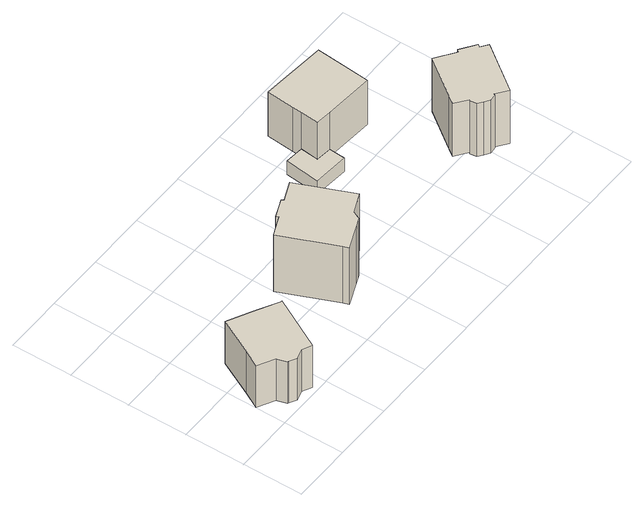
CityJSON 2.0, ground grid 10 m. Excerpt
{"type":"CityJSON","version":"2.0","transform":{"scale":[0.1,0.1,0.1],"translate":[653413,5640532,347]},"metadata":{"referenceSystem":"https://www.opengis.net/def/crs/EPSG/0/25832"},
"CityObjects":{
"building1":{"type":"Building","attributes":{"Gemeindeschluessel":"16071059","BezugspunktDach":"1000","function":"31001_1000","measuredHeight":8.45},"address":[{"country":"Deutschland","locality":"Nauendorf"},{"country":"Deutschland","locality":"Nauendorf","thoroughfareNumber":"3","thoroughfareName":"Am Steinberg"}],"geometry":[{"type":"Solid","lod":"1","boundaries":[[[[0,1,2,3,4,5,6,7,8,9,10,11,12]],[[13,14,15,16,17,18,19,20,21,22,23,24,25]],[[13,25,12,11]],[[14,13,11,10]],[[15,14,10,9]],[[16,15,9,8]],[[17,16,8,7]],[[18,17,7,6]],[[19,18,6,5]],[[20,19,5,4]],[[21,20,4,3]],[[22,21,3,2]],[[23,22,2,1]],[[24,23,1,0]],[[25,24,0,12]]]]}]},
"building2":{"type":"Building","attributes":{"Gemeindeschluessel":"16071059","BezugspunktDach":"1000","function":"31001_9998","measuredHeight":2.25},"address":[{"country":"Deutschland","locality":"Nauendorf"}],"geometry":[{"type":"Solid","lod":"1","boundaries":[[[[26,27,28,29]],[[30,31,32,33]],[[30,33,29,28]],[[31,30,28,27]],[[32,31,27,26]],[[33,32,26,29]]]]}]},
"building3":{"type":"Building","attributes":{"Gemeindeschluessel":"16071059","BezugspunktDach":"1000","function":"31001_1000","measuredHeight":11.55},"address":[{"country":"Deutschland","locality":"Nauendorf"},{"country":"Deutschland","locality":"Nauendorf","thoroughfareNumber":"4","thoroughfareName":"Am Steinberg"}],"geometry":[{"type":"Solid","lod":"1","boundaries":[[[[34,35,36,37,38,39,40,41,42,43,44,45,46,47]],[[48,49,50,51,52,53,54,55,56,57,58,59,60,61]],[[48,61,47,46]],[[49,48,46,45]],[[50,49,45,44]],[[51,50,44,43]],[[52,51,43,42]],[[53,52,42,41]],[[54,53,41,40]],[[55,54,40,39]],[[56,55,39,38]],[[57,56,38,37]],[[58,57,37,36]],[[59,58,36,35]],[[60,59,35,34]],[[61,60,34,47]]]]}]},
"building4":{"type":"Building","attributes":{"Gemeindeschluessel":"16071059","BezugspunktDach":"1000","function":"31001_9998","measuredHeight":2.63},"address":[{"country":"Deutschland","locality":"Nauendorf"}],"geometry":[{"type":"Solid","lod":"1","boundaries":[[[[62,63,64,65,66,67]],[[68,69,70,71,72,73]],[[68,73,67,66]],[[69,68,66,65]],[[70,69,65,64]],[[71,70,64,63]],[[72,71,63,62]],[[73,72,62,67]]]]}]},
"building5":{"type":"Building","attributes":{"Gemeindeschluessel":"16071059","BezugspunktDach":"1000","function":"31001_9998","measuredHeight":8.95},"address":[{"country":"Deutschland","locality":"Nauendorf"},{"country":"Deutschland","locality":"Nauendorf","thoroughfareNumber":"5","thoroughfareName":"Am Steinberg"}],"geometry":[{"type":"Solid","lod":"1","boundaries":[[[[74,75,76,77,78,79,80,81]],[[82,83,84,85,86,87,88,89]],[[82,89,81,80]],[[83,82,80,79]],[[84,83,79,78]],[[85,84,78,77]],[[86,85,77,76]],[[87,86,76,75]],[[88,87,75,74]],[[89,88,74,81]]]]}]},
"building6":{"type":"Building","attributes":{"Gemeindeschluessel":"16071059","BezugspunktDach":"1000","function":"31001_1000","measuredHeight":10.81},"address":[{"country":"Deutschland","locality":"Nauendorf"},{"country":"Deutschland","locality":"Nauendorf","thoroughfareNumber":"6","thoroughfareName":"Am Steinberg"}],"geometry":[{"type":"Solid","lod":"1","boundaries":[[[[90,91,92,93,94,95,96,97,98,99,100,101,102,103,104,105,106]],[[107,108,109,110,111,112,113,114,115,116,117,118,119,120,121,122,123]],[[107,123,106,105]],[[108,107,105,104]],[[109,108,104,103]],[[110,109,103,102]],[[111,110,102,101]],[[112,111,101,100]],[[113,112,100,99]],[[114,113,99,98]],[[115,114,98,97]],[[116,115,97,96]],[[117,116,96,95]],[[118,117,95,94]],[[119,118,94,93]],[[120,119,93,92]],[[121,120,92,91]],[[122,121,91,90]],[[123,122,90,106]]]]}]}
},
"vertices":[
[29,36,91],[34,19,91],[35,19,91],[47,12,91],[64,17,91],[80,9,91],[126,95,91],[123,96,91],[86,116,91],[63,128,91],[46,137,91],[16,78,91],[1,51,91],[16,78,6],[46,137,6],[63,128,6],[86,116,6],[123,96,6],[126,95,6],[80,9,6],[64,17,6],[47,12,6],[35,19,6],[34,19,6],[29,36,6],[1,51,6],
[123,96,36],[137,123,36],[77,155,36],[63,128,36],[77,155,13],[137,123,13],[123,96,13],[63,128,13],
[233,66,129],[236,57,129],[276,73,129],[285,77,129],[290,79,129],[296,92,129],[330,107,129],[291,200,129],[258,186,129],[256,190,129],[241,184,129],[225,177,129],[227,173,129],[194,159,129],[227,173,13],[225,177,13],[241,184,13],[256,190,13],[258,186,13],[291,200,13],[330,107,13],[296,92,13],[290,79,13],[285,77,13],[276,73,13],[236,57,13],[233,66,13],[194,159,13],
[421,198,69],[423,225,69],[397,228,69],[400,258,69],[369,261,69],[363,203,69],[369,261,42],[400,258,42],[397,228,42],[423,225,42],[421,198,42],[363,203,42],
[423,225,144],[505,218,144],[509,263,144],[513,309,144],[405,319,144],[401,273,144],[400,258,144],[397,228,144],[400,258,54],[401,273,54],[405,319,54],[513,309,54],[509,263,54],[505,218,54],[423,225,54],[397,228,54],
[555,77,148],[553,75,148],[555,64,148],[563,58,148],[572,52,148],[583,53,148],[584,55,148],[603,41,148],[659,117,148],[647,126,148],[650,130,148],[627,146,148],[625,148,148],[622,144,148],[590,167,148],[544,105,148],[535,92,148],[544,105,40],[590,167,40],[622,144,40],[625,148,40],[627,146,40],[650,130,40],[647,126,40],[659,117,40],[603,41,40],[584,55,40],[583,53,40],[572,52,40],[563,58,40],[555,64,40],[553,75,40],[555,77,40],[535,92,40]
]}
